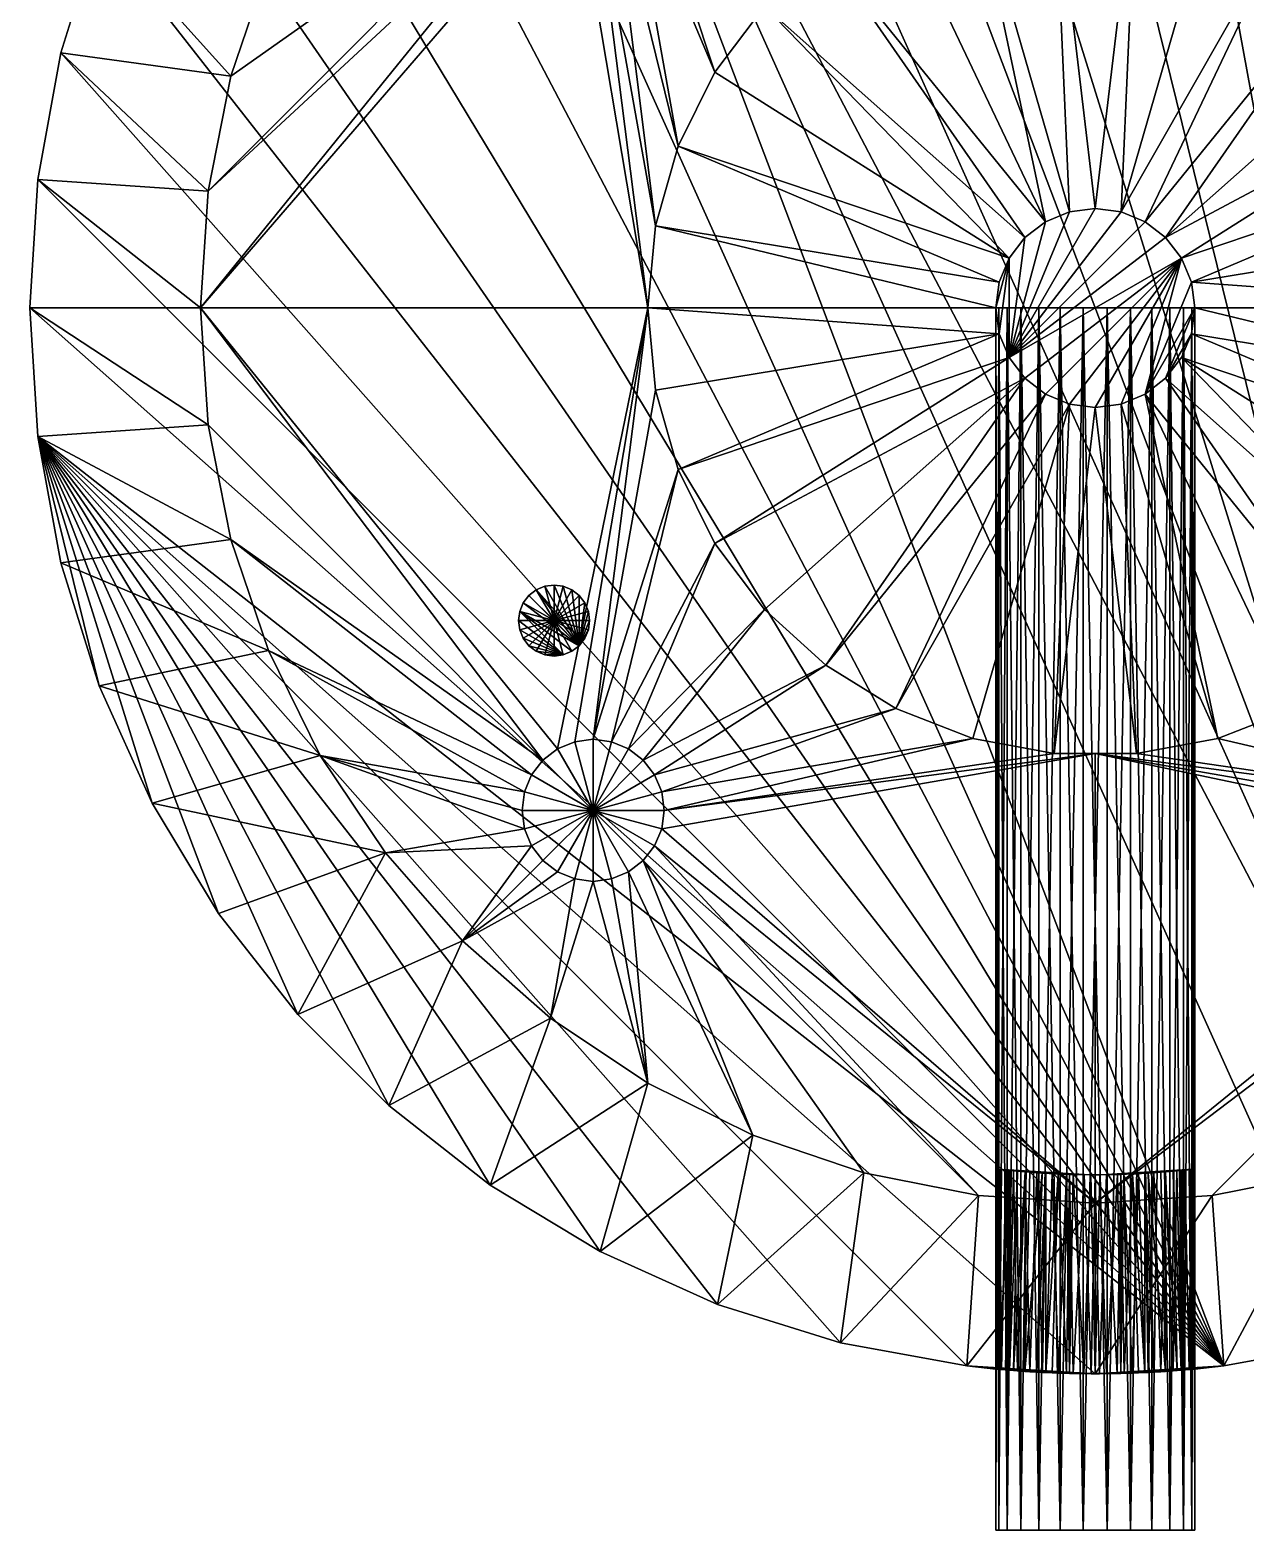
# Model space of a CAD drawing. Header units: inches. Extents: x -9200 to 7100, y -43 to 7100.
# Drawn here: x -37.5 to 5.3, y -43 to 9.8 of the extents above; entities that cross this region are included whole.
import ezdxf

# ---------------------------------------------------------------- set-up
doc = ezdxf.new("R2010")
doc.units = ezdxf.units.IN
doc.header["$MEASUREMENT"] = 0
doc.layers.get('0').update_dxf_attribs({"true_color": 0x551cb1})

msp = doc.modelspace()

# ---------------------------------------------------------------- meshes
at = {"color": 254, "true_color": 0xcccccc}
mesh = msp.add_polyface(dxfattribs=at)
corners = [(3.031, 1.75, 72), (2.475, 2.475, 72), (-3.031, -1.75, 72), (1.75, 3.031, 72), (3.5, 0, 72), (3.5, 0, 76), (3.381, 0.906, 76), (3.381, 0.906, 72), (3.031, 1.75, 76), (2.475, 2.475, 76), (1.75, 3.031, 76), (0.906, 3.381, 76), (0.906, 3.381, 72), (0, 3.5, 76), (0, 3.5, 72), (1.453, 15.683, 76), (14.686, 5.69, 76), (13.391, 8.291, 76), (11.639, 10.611, 76), (9.491, 12.569, 76), (7.02, 14.099, 76), (4.31, 15.149, 76), (15.75, 0, 76), (15.482, 2.894, 76), (15.482, 2.894, 82), (14.686, 5.69, 82), (13.391, 8.291, 82), (11.639, 10.611, 82), (9.491, 12.569, 82), (7.02, 14.099, 82), (4.31, 15.149, 82), (15.513, 16.428, 82), (15.91, 15.91, 82), (16.428, 15.513, 82), (17.031, 15.263, 82), (13.298, -35.063, 47.5), (0, 37.5, 47.5), (4.52, 37.227, 47.5), (-4.52, 37.227, 47.5), (8.974, 36.41, 47.5), (13.298, 35.063, 47.5), (17.427, 33.205, 47.5), (-0.422, 0, 65.974), (0.422, 0, 65.974), (1.241, 0, 59.227), (-1.241, 0, 65.773), (0.422, 0, 59.026)]
mesh.append_faces([[corners[k] for k in face] for face in [(0, 1, 2), (2, 1, 3), (4, 5, 6), (4, 6, 7), (7, 6, 8), (7, 8, 0), (0, 8, 9), (0, 9, 1), (1, 9, 10), (1, 10, 3), (3, 10, 11), (3, 11, 12), (12, 11, 13), (12, 13, 14), (11, 15, 13), (6, 16, 8), (8, 16, 17), (8, 17, 9), (17, 18, 9), (9, 18, 19), (9, 19, 10), (10, 19, 20), (10, 20, 11), (11, 20, 21), (11, 21, 15), (5, 22, 6), (6, 22, 23), (6, 23, 16), (22, 24, 23), (23, 24, 25), (23, 25, 16), (16, 25, 26), (16, 26, 17), (17, 26, 27), (17, 27, 18), (18, 27, 28), (18, 28, 19), (19, 28, 29), (19, 29, 20), (20, 29, 30), (31, 29, 28), (32, 28, 27), (32, 27, 33), (33, 27, 26), (34, 26, 25), (35, 36, 37), (35, 38, 36), (37, 39, 35), (35, 39, 40), (35, 40, 41), (42, 43, 44), (45, 44, 46)]], dxfattribs={"color": 254})
mesh = msp.add_polyface(dxfattribs=at)
corners = [(-3.031, -1.75, 72), (1.75, 3.031, 72), (0.906, 3.381, 72), (0, 3.5, 72), (-0.906, 3.381, 72), (-1.75, 3.031, 72), (-2.475, 2.475, 72), (0, 3.5, 76), (-0.906, 3.381, 76), (-1.75, 3.031, 76), (-2.475, 2.475, 76), (-3.031, 1.75, 76), (-3.031, 1.75, 72), (-3.381, 0.906, 76), (-3.381, 0.906, 72), (-14.686, 5.69, 76), (-15.482, 2.894, 76), (-3.5, 0, 76), (-15.75, 0, 76), (1.453, 15.683, 76), (-1.453, 15.683, 76), (-4.31, 15.149, 76), (-7.02, 14.099, 76), (-9.491, 12.569, 76), (-11.639, 10.611, 76), (-13.391, 8.291, 76), (-7.02, 14.099, 82), (-9.491, 12.569, 82), (-11.639, 10.611, 82), (-13.391, 8.291, 82), (-14.686, 5.69, 82), (-15.482, 2.894, 82), (-16.428, 15.513, 82), (-15.91, 15.91, 82), (-15.513, 16.428, 82), (-15.263, 17.031, 82), (-13.298, 35.063, 47.5), (13.298, -35.063, 47.5), (-17.427, 33.205, 47.5), (-21.302, 30.862, 47.5), (-8.974, 36.41, 47.5), (-4.52, 37.227, 47.5), (4.52, -37.227, 47.5), (-24.867, 28.069, 47.5)]
mesh.append_faces([[corners[k] for k in face] for face in [(0, 1, 2), (2, 3, 0), (0, 3, 4), (0, 4, 5), (5, 6, 0), (3, 7, 8), (3, 8, 4), (4, 8, 9), (4, 9, 5), (5, 9, 10), (5, 10, 6), (6, 10, 11), (6, 11, 12), (12, 11, 13), (12, 13, 14), (11, 15, 13), (13, 15, 16), (13, 16, 17), (17, 16, 18), (7, 19, 20), (7, 20, 8), (8, 20, 21), (8, 21, 9), (21, 22, 9), (9, 22, 23), (9, 23, 10), (10, 23, 24), (10, 24, 11), (11, 24, 25), (11, 25, 15), (21, 26, 22), (22, 26, 27), (22, 27, 23), (23, 27, 28), (23, 28, 24), (24, 28, 29), (24, 29, 25), (25, 29, 30), (25, 30, 15), (15, 30, 31), (15, 31, 16), (32, 30, 29), (32, 29, 33), (33, 29, 28), (33, 28, 34), (34, 28, 27), (35, 27, 26), (36, 37, 38), (38, 37, 39), (36, 40, 37), (37, 40, 41), (39, 42, 43)]], dxfattribs={"color": 254})
mesh = msp.add_polyface(dxfattribs=at)
corners = [(-7.02, -14.099, 76), (-4.31, -15.149, 76), (-0.906, -3.381, 76), (-1.453, -15.683, 76), (-11.639, -10.611, 76), (-11.639, -10.611, 82), (-9.491, -12.569, 82), (-9.491, -12.569, 76), (-7.02, -14.099, 82), (-4.31, -15.149, 82), (-1.453, -15.683, 82), (0, -15.683, 82), (-12.055, -29.102, 82), (-8.153, -30.427, 82), (-15.91, -19.445, 82), (-4.112, -31.231, 82), (-15.513, -18.928, 82), (0, -31.5, 82), (-15.263, -18.325, 82), (-15.178, -17.678, 82), (-15.263, -17.031, 82), (-15.513, -16.428, 82), (-15.91, -15.91, 82), (-15.75, -27.28, 82), (-12.055, -29.102, 75), (4.52, -37.227, 47.5), (0, -37.5, 47.5), (-37.227, -4.52, 47.5), (-21.302, 30.862, 47.5), (8.974, -36.41, 47.5), (-3.398, -43, 63.338), (-3.5, 0, 62.5), (-3.5, -43, 62.5), (-3.398, 0, 61.662), (-3.398, -43, 61.662), (-3.099, 0, 60.873), (-3.099, -43, 60.873), (-2.62, 0, 60.179), (-2.62, -43, 60.179), (-1.988, 0, 59.62), (-1.988, -43, 59.62), (-1.241, 0, 59.227), (-1.241, -43, 59.227), (-0.422, 0, 59.026), (-0.422, -43, 59.026), (0.422, 0, 59.026), (-0.422, -43, 65.974), (-0.422, 0, 65.974), (-1.241, 0, 65.773), (-1.241, -43, 65.773), (-1.988, 0, 65.38), (-1.988, -43, 65.38), (-2.62, 0, 64.821), (-2.62, -43, 64.821), (-3.099, 0, 64.127), (-3.099, -43, 64.127), (-3.398, 0, 63.338)]
mesh.append_faces([[corners[k] for k in face] for face in [(0, 1, 2), (2, 1, 3), (4, 5, 6), (4, 6, 7), (7, 6, 8), (7, 8, 0), (0, 8, 9), (0, 9, 1), (1, 9, 10), (1, 10, 3), (3, 10, 11), (12, 13, 14), (14, 13, 15), (14, 15, 16), (16, 15, 17), (16, 17, 18), (18, 17, 11), (18, 11, 19), (11, 10, 19), (19, 10, 9), (19, 9, 20), (20, 9, 8), (20, 8, 21), (21, 8, 6), (21, 6, 22), (22, 6, 5), (23, 24, 12), (25, 26, 27), (28, 29, 25), (30, 31, 32), (32, 31, 33), (32, 33, 34), (34, 33, 35), (34, 35, 36), (36, 35, 37), (36, 37, 38), (38, 37, 39), (38, 39, 40), (40, 39, 41), (42, 41, 43), (44, 43, 45), (46, 47, 48), (46, 48, 49), (49, 48, 50), (49, 50, 51), (51, 50, 52), (51, 52, 53), (53, 52, 54), (53, 54, 55), (55, 54, 56), (55, 56, 30), (30, 56, 31)]], dxfattribs={"color": 254})
mesh = msp.add_polyface(dxfattribs=at)
corners = [(0, -3.5, 76), (-1.453, -15.683, 76), (1.453, -15.683, 76), (0.906, -3.381, 76), (4.31, -15.149, 76), (1.75, -3.031, 76), (7.02, -14.099, 76), (0, -15.683, 82), (1.453, -15.683, 82), (4.31, -15.149, 82), (7.02, -14.099, 82), (9.491, -12.569, 82), (9.491, -12.569, 76), (11.639, -10.611, 82), (15.91, -19.445, 82), (15.513, -18.928, 82), (0, -31.5, 82), (8.153, -30.427, 82), (4.112, -31.231, 82), (15.263, -18.325, 82), (15.178, -17.678, 82), (15.263, -17.031, 82), (3.478, -30.301, 62.11), (3.5, -30.299, 62.5), (0.197, -30.499, 62.507), (8.153, -30.427, 75), (12.055, -29.102, 75), (12.055, -29.102, 82), (13.298, -35.063, 47.5), (8.974, -36.41, 47.5), (-21.302, 30.862, 47.5), (-0.422, -43, 59.026), (0.422, 0, 59.026), (0.422, -43, 59.026), (1.241, 0, 59.227), (1.241, -43, 59.227), (1.988, 0, 59.62), (1.988, -43, 59.62), (2.62, 0, 60.179), (2.62, -43, 60.179), (3.099, 0, 60.873), (3.099, -43, 60.873), (3.398, 0, 61.662), (3.398, -43, 61.662), (3.5, 0, 62.5), (3.5, -43, 62.5), (3.398, 0, 63.338), (3.398, -43, 63.338), (3.099, 0, 64.127), (3.099, -43, 64.127), (2.62, 0, 64.821), (2.62, -43, 64.821), (1.988, 0, 65.38), (1.988, -43, 65.38), (1.241, 0, 65.773), (1.241, -43, 65.773), (0.422, 0, 65.974), (0.422, -43, 65.974), (-0.422, 0, 65.974)]
mesh.append_faces([[corners[k] for k in face] for face in [(0, 1, 2), (3, 2, 4), (5, 4, 6), (1, 7, 2), (7, 8, 2), (2, 8, 9), (2, 9, 4), (4, 9, 10), (4, 10, 6), (6, 10, 11), (6, 11, 12), (12, 11, 13), (14, 15, 16), (16, 15, 7), (17, 14, 18), (18, 14, 16), (15, 19, 7), (7, 19, 20), (7, 20, 8), (21, 11, 10), (20, 10, 9), (20, 9, 8), (22, 23, 24), (17, 25, 26), (17, 26, 27), (28, 29, 30), (31, 32, 33), (33, 32, 34), (33, 34, 35), (35, 34, 36), (35, 36, 37), (37, 36, 38), (37, 38, 39), (39, 38, 40), (39, 40, 41), (41, 40, 42), (41, 42, 43), (43, 42, 44), (43, 44, 45), (45, 44, 46), (45, 46, 47), (47, 46, 48), (47, 48, 49), (49, 48, 50), (49, 50, 51), (51, 50, 52), (51, 52, 53), (53, 52, 54), (53, 54, 55), (55, 54, 56), (55, 56, 57), (57, 56, 58)]], dxfattribs={"color": 254})
mesh = msp.add_polyface(dxfattribs=at)
corners = [(-15.482, 2.894, 76), (-15.482, 2.894, 82), (-15.75, 0, 82), (-15.75, 0, 76), (-15.482, -2.894, 82), (-31.5, 0, 82), (-18.928, -15.513, 82), (-19.843, 16.428, 82), (-27.28, 15.75, 82), (-29.102, 12.055, 82), (-19.445, 15.91, 82), (-30.427, 8.153, 82), (-31.231, 4.112, 82), (-18.928, 15.513, 82), (-18.325, 15.263, 82), (-17.678, 15.178, 82), (-17.031, 15.263, 82), (-14.686, 5.69, 82), (-16.428, 15.513, 82), (-27.28, 15.75, 75), (-29.102, 12.055, 75), (-30.427, 8.153, 75), (-31.231, 4.112, 75), (-31.5, 0, 75), (-31.231, -4.112, 75), (-31.231, -4.112, 82), (-30.427, -8.153, 75), (-33.205, 17.427, 75), (-35.063, 13.298, 75), (-36.41, 8.974, 75), (-37.227, 4.52, 75), (-37.5, 0, 75), (-37.227, -4.52, 75), (-35.063, 13.298, 47.5), (-36.41, 8.974, 47.5), (-37.227, 4.52, 47.5), (-37.5, 0, 47.5), (-37.227, -4.52, 47.5), (4.52, -37.227, 47.5), (-33.205, 17.427, 47.5), (-30.862, 21.302, 47.5), (-28.069, 24.867, 47.5), (-24.867, 28.069, 47.5)]
mesh.append_faces([[corners[k] for k in face] for face in [(0, 1, 2), (0, 2, 3), (3, 2, 4), (5, 6, 2), (7, 8, 9), (7, 9, 10), (9, 11, 10), (10, 11, 12), (10, 12, 13), (13, 12, 5), (13, 5, 14), (14, 5, 2), (14, 2, 15), (15, 2, 1), (15, 1, 16), (16, 1, 17), (16, 17, 18), (8, 19, 20), (8, 20, 9), (9, 20, 21), (9, 21, 11), (11, 21, 22), (11, 22, 12), (12, 22, 23), (12, 23, 5), (5, 23, 24), (5, 24, 25), (25, 24, 26), (20, 27, 28), (20, 28, 21), (21, 28, 29), (21, 29, 22), (22, 29, 30), (22, 30, 23), (23, 30, 31), (23, 31, 24), (24, 31, 32), (24, 32, 26), (27, 33, 28), (28, 33, 34), (28, 34, 29), (29, 34, 35), (29, 35, 30), (30, 35, 36), (30, 36, 31), (31, 36, 37), (31, 37, 32), (38, 34, 33), (33, 39, 38), (38, 39, 40), (38, 40, 41), (42, 38, 41)]], dxfattribs={"color": 254})
mesh = msp.add_polyface(dxfattribs=at)
corners = [(-19.445, -15.91, 82), (-18.928, -15.513, 82), (-31.5, 0, 82), (-15.75, 0, 82), (-18.325, -15.263, 82), (-17.678, -15.178, 82), (-30.427, -8.153, 82), (-31.231, -4.112, 82), (-14.686, -5.69, 82), (-15.482, -2.894, 82), (-30.427, -8.153, 75), (-29.102, -12.055, 75), (-37.227, -4.52, 75), (-36.41, -8.974, 75), (-37.227, -4.52, 47.5), (-36.41, -8.974, 47.5), (-35.063, -13.298, 47.5), (4.52, -37.227, 47.5), (-37.227, 4.52, 47.5), (-36.41, 8.974, 47.5), (-19.053, -11, 81.251), (-19.678, -9.917, 80.5), (-19.376, -9.793, 80.5), (-19.936, -10.116, 80.5), (-20.135, -10.375, 80.5), (-18.729, -9.793, 80.5), (-18.428, -9.917, 80.5), (-19.053, -9.75, 80.5), (-17.97, -10.375, 80.5), (-17.845, -10.676, 80.5), (-18.169, -10.116, 80.5), (-19.376, -9.793, 72), (-19.678, -9.917, 72), (-18.169, -11.884, 72), (-19.936, -10.116, 72), (-18.169, -10.116, 72), (-18.428, -9.917, 72), (-18.729, -9.793, 72), (-19.053, -9.75, 72), (-20.26, -10.676, 80.5), (-20.26, -10.676, 72), (-20.135, -10.375, 72), (-17.97, -10.375, 72), (-17.845, -10.676, 72)]
mesh.append_faces([[corners[k] for k in face] for face in [(0, 1, 2), (3, 1, 4), (3, 4, 5), (6, 0, 7), (7, 0, 2), (5, 8, 9), (5, 9, 3), (7, 10, 6), (6, 10, 11), (10, 12, 13), (10, 13, 11), (12, 14, 15), (12, 15, 13), (13, 15, 16), (17, 18, 19), (14, 16, 15), (20, 21, 22), (23, 21, 20), (24, 23, 20), (20, 25, 26), (27, 25, 20), (22, 27, 20), (20, 28, 29), (30, 28, 20), (26, 30, 20), (31, 32, 33), (33, 32, 34), (33, 35, 36), (36, 37, 33), (33, 37, 38), (33, 38, 31), (39, 40, 41), (39, 41, 24), (24, 41, 34), (24, 34, 23), (23, 34, 32), (23, 32, 21), (21, 32, 31), (21, 31, 22), (22, 31, 38), (22, 38, 27), (27, 38, 37), (27, 37, 25), (25, 37, 36), (25, 36, 26), (26, 36, 35), (26, 35, 30), (30, 35, 42), (30, 42, 28), (28, 42, 43), (28, 43, 29)]], dxfattribs={"color": 254})
mesh = msp.add_polyface(dxfattribs=at)
corners = [(-27.28, -15.75, 82), (-20.092, -17.031, 82), (-29.102, -12.055, 82), (-19.843, -16.428, 82), (-30.427, -8.153, 82), (-19.445, -15.91, 82), (-29.102, -12.055, 75), (-27.28, -15.75, 75), (-36.41, -8.974, 75), (-35.063, -13.298, 75), (-33.205, -17.427, 75), (-35.063, -13.298, 47.5), (-33.205, -17.427, 47.5), (4.52, -37.227, 47.5), (-37.227, -4.52, 47.5), (-37.5, 0, 47.5), (-37.227, 4.52, 47.5), (-30.862, -21.302, 47.5), (-19.053, -11, 81.251), (-19.376, -12.207, 80.5), (-19.678, -12.083, 80.5), (-19.053, -12.25, 80.5), (-20.135, -11.625, 80.5), (-20.26, -11.324, 80.5), (-19.936, -11.884, 80.5), (-20.26, -10.676, 80.5), (-20.135, -10.375, 80.5), (-20.303, -11, 80.5), (-20.135, -10.375, 72), (-20.26, -10.676, 72), (-18.169, -11.884, 72), (-19.936, -10.116, 72), (-20.303, -11, 72), (-18.729, -12.207, 72), (-18.428, -12.083, 72), (-20.26, -11.324, 72), (-20.135, -11.625, 72), (-19.936, -11.884, 72), (-19.678, -12.083, 72), (-19.376, -12.207, 72), (-18.928, -15.513, 74), (-19.445, -15.91, 74), (-19.843, -16.428, 74), (-19.053, -12.25, 72)]
mesh.append_faces([[corners[k] for k in face] for face in [(0, 1, 2), (2, 1, 3), (2, 3, 4), (4, 3, 5), (4, 6, 2), (2, 6, 7), (2, 7, 0), (6, 8, 9), (6, 9, 7), (7, 9, 10), (8, 11, 9), (9, 11, 12), (9, 12, 10), (13, 14, 15), (15, 16, 13), (17, 12, 14), (14, 12, 11), (18, 19, 20), (21, 19, 18), (18, 22, 23), (24, 22, 18), (20, 24, 18), (18, 25, 26), (27, 25, 18), (23, 27, 18), (28, 29, 30), (30, 31, 28), (32, 33, 29), (29, 33, 34), (32, 35, 33), (33, 35, 36), (33, 36, 37), (37, 38, 33), (33, 38, 39), (40, 5, 41), (41, 5, 3), (41, 3, 42), (42, 3, 1), (21, 43, 39), (21, 39, 19), (19, 39, 38), (19, 38, 20), (20, 38, 37), (20, 37, 24), (24, 37, 36), (24, 36, 22), (22, 36, 35), (22, 35, 23), (23, 35, 32), (23, 32, 27), (27, 32, 29), (27, 29, 25)]], dxfattribs={"color": 254})
mesh = msp.add_polyface(dxfattribs=at)
corners = [(-3.031, -1.75, 72), (-2.475, -2.475, 72), (3.031, 1.75, 72), (-1.75, -3.031, 72), (-3.031, 1.75, 72), (-3.381, 0.906, 72), (-3.5, 0, 72), (-2.475, 2.475, 72), (-3.381, -0.906, 72), (-3.5, 0, 76), (-3.381, -0.906, 76), (-3.031, -1.75, 76), (-2.475, -2.475, 76), (-1.75, -3.031, 76), (-0.906, -3.381, 76), (-0.906, -3.381, 72), (0, -3.5, 76), (0, -3.5, 72), (-3.381, 0.906, 76), (-15.75, 0, 76), (-9.491, -12.569, 76), (-7.02, -14.099, 76), (-1.453, -15.683, 76), (-15.482, -2.894, 76), (-14.686, -5.69, 76), (-13.391, -8.291, 76), (-11.639, -10.611, 76), (-15.482, -2.894, 82), (-14.686, -5.69, 82), (-13.391, -8.291, 82), (-11.639, -10.611, 82), (-17.031, -15.263, 82), (-0.422, 0, 59.026), (-1.241, 0, 59.227), (-1.241, 0, 65.773), (-0.422, 0, 65.974), (1.241, 0, 59.227), (0.422, 0, 59.026), (-1.988, 0, 59.62), (-2.62, 0, 64.821), (-1.988, 0, 65.38), (-3.5, 0, 62.5), (-3.398, 0, 63.338), (-3.398, 0, 61.662), (-3.099, 0, 60.873), (-2.62, 0, 60.179), (-3.099, 0, 64.127)]
mesh.append_faces([[corners[k] for k in face] for face in [(0, 1, 2), (2, 1, 3), (4, 5, 6), (0, 7, 4), (0, 4, 8), (8, 4, 6), (5, 9, 6), (6, 9, 10), (6, 10, 8), (8, 10, 11), (8, 11, 0), (0, 11, 12), (0, 12, 1), (1, 12, 13), (1, 13, 3), (3, 13, 14), (3, 14, 15), (15, 14, 16), (15, 16, 17), (5, 18, 9), (9, 19, 10), (12, 20, 13), (13, 20, 21), (13, 21, 14), (14, 22, 16), (19, 23, 10), (10, 23, 24), (10, 24, 11), (11, 24, 25), (11, 25, 12), (12, 25, 26), (12, 26, 20), (19, 27, 23), (23, 27, 28), (23, 28, 24), (24, 28, 29), (24, 29, 25), (25, 29, 30), (25, 30, 26), (31, 29, 28), (32, 33, 34), (35, 36, 34), (34, 37, 32), (38, 39, 33), (33, 39, 40), (33, 40, 34), (41, 42, 43), (43, 42, 44), (38, 45, 39), (39, 45, 44), (39, 44, 46), (46, 44, 42)]], dxfattribs={"color": 254})
mesh = msp.add_polyface(dxfattribs=at)
corners = [(3.031, 1.75, 72), (-1.75, -3.031, 72), (-0.906, -3.381, 72), (0, -3.5, 72), (0.906, -3.381, 72), (1.75, -3.031, 72), (3.031, -1.75, 72), (3.381, -0.906, 72), (2.475, -2.475, 72), (3.5, 0, 72), (3.381, 0.906, 72), (0, -3.5, 76), (0.906, -3.381, 76), (1.75, -3.031, 76), (2.475, -2.475, 76), (3.031, -1.75, 76), (3.381, -0.906, 76), (3.5, 0, 76), (14.686, -5.69, 76), (15.482, -2.894, 76), (15.75, 0, 76), (9.491, -12.569, 76), (11.639, -10.611, 76), (13.391, -8.291, 76), (1.453, -15.683, 76), (4.31, -15.149, 76), (7.02, -14.099, 76), (11.639, -10.611, 82), (13.391, -8.291, 82), (14.686, -5.69, 82), (15.482, -2.894, 82), (15.75, 0, 82), (16.428, -15.513, 82), (0.422, 0, 65.974), (1.241, 0, 65.773), (1.241, 0, 59.227), (1.988, 0, 65.38), (2.62, 0, 64.821), (3.099, 0, 64.127), (3.398, 0, 63.338), (1.988, 0, 59.62), (3.398, 0, 61.662), (3.099, 0, 60.873), (2.62, 0, 60.179), (3.5, 0, 62.5)]
mesh.append_faces([[corners[k] for k in face] for face in [(0, 1, 2), (2, 3, 0), (0, 3, 4), (0, 4, 5), (6, 7, 8), (8, 7, 9), (8, 9, 5), (5, 9, 10), (5, 10, 0), (3, 11, 12), (3, 12, 4), (4, 12, 13), (4, 13, 5), (5, 13, 14), (5, 14, 8), (8, 14, 15), (8, 15, 6), (6, 15, 16), (6, 16, 7), (7, 16, 17), (7, 17, 9), (15, 18, 16), (16, 18, 19), (16, 19, 17), (17, 19, 20), (13, 21, 14), (14, 21, 22), (14, 22, 15), (15, 22, 23), (15, 23, 18), (11, 24, 12), (12, 25, 13), (13, 26, 21), (22, 27, 28), (22, 28, 23), (23, 28, 29), (23, 29, 18), (18, 29, 30), (18, 30, 19), (19, 30, 31), (32, 29, 28), (33, 34, 35), (35, 34, 36), (35, 36, 37), (37, 38, 35), (35, 38, 39), (35, 39, 40), (41, 42, 43), (40, 39, 43), (43, 39, 44), (43, 44, 41)]], dxfattribs={"color": 254})
mesh = msp.add_polyface(dxfattribs=at)
corners = [(-1.743, -30.449, 65.519), (-0.197, -30.499, 62.493), (-1.516, -30.462, 65.655), (-1.01, -30.483, 65.851), (-2.057, -30.431, 65.332), (-2.47, -30.4, 64.979), (-2.474, -30.399, 64.975), (-2.875, -30.364, 64.496), (-3.022, -30.35, 64.245), (-3.152, -30.337, 64.021), (-3.373, -30.313, 63.433), (-3.379, -30.312, 63.405), (-3.478, -30.301, 62.89), (-3.5, -30.299, 62.5), (-3.444, -30.305, 61.874), (-3.37, -30.313, 61.597), (-3.304, -30.32, 61.346), (-3.044, -30.348, 60.772), (-3.03, -30.349, 60.751), (-2.74, -30.377, 60.322), (-2.465, -30.399, 60.034), (-2.304, -30.413, 59.866), (-1.865, -30.443, 59.539), (-1.746, -30.449, 59.477), (-1.305, -30.472, 59.252), (-0.903, -30.486, 59.127), (-0.777, -30.49, 59.087), (-0.155, -30.5, 59.003), (0, -30.499, 65.991), (-0.394, -30.497, 65.978), (-0.904, -30.486, 65.873), (0, -30.499, 59.009), (0, -30.499, 59.009), (-12.055, -29.102, 82), (-12.055, -29.102, 75), (-8.153, -30.427, 75), (-8.153, -30.427, 82), (-4.112, -31.231, 75), (-4.112, -31.231, 82), (0, -31.5, 75), (0, -31.5, 82), (-3.03, -37.377, 64.249), (-3.304, -37.354, 63.656), (-3.37, -37.348, 63.403), (-3.443, -37.342, 63.127), (-3.5, -37.336, 62.5), (-3.479, -37.338, 62.117), (-3.379, -37.347, 61.594), (-3.376, -37.348, 61.576), (-3.156, -37.367, 60.986), (-13.298, -35.063, 75), (-1.988, -43, 59.62), (-1.241, 0, 59.227), (-1.241, -43, 59.227), (-0.422, 0, 59.026), (-0.422, -43, 59.026), (0.422, -43, 65.974), (-0.422, 0, 65.974), (-0.422, -43, 65.974)]
mesh.append_faces([[corners[k] for k in face] for face in [(0, 1, 2), (2, 1, 3), (0, 4, 1), (1, 4, 5), (1, 5, 6), (6, 7, 1), (1, 7, 8), (1, 8, 9), (9, 10, 1), (1, 10, 11), (1, 11, 12), (12, 13, 1), (1, 13, 14), (1, 14, 15), (15, 16, 1), (1, 16, 17), (1, 17, 18), (18, 19, 1), (1, 19, 20), (1, 20, 21), (21, 22, 1), (1, 22, 23), (1, 23, 24), (24, 25, 1), (1, 25, 26), (1, 26, 27), (28, 29, 1), (1, 29, 30), (1, 30, 3), (31, 28, 1), (31, 1, 32), (32, 1, 27), (33, 34, 35), (33, 35, 36), (36, 35, 37), (36, 37, 38), (38, 37, 39), (38, 39, 40), (8, 41, 9), (9, 42, 10), (10, 43, 11), (11, 44, 12), (12, 45, 13), (13, 45, 14), (14, 46, 15), (15, 47, 16), (16, 48, 17), (17, 49, 18), (34, 50, 35), (51, 52, 53), (53, 54, 55), (56, 57, 58)]], dxfattribs={"color": 254})
mesh = msp.add_polyface(dxfattribs=at)
corners = [(-17.678, -17.678, 72.498), (-20.092, -18.325, 74), (-19.843, -18.928, 74), (-20.178, -17.678, 74), (-19.843, -16.428, 74), (-20.092, -17.031, 74), (-18.928, -19.843, 82), (-19.445, -19.445, 82), (-22.274, -22.274, 82), (-19.843, -18.928, 82), (-24.991, -19.176, 82), (-20.092, -18.325, 82), (-27.28, -15.75, 82), (-18.325, -20.092, 82), (-19.176, -24.991, 82), (-20.178, -17.678, 82), (-20.092, -17.031, 82), (-27.28, -15.75, 75), (-24.991, -19.176, 75), (-22.274, -22.274, 75), (-19.176, -24.991, 75), (-33.205, -17.427, 75), (-30.862, -21.302, 75), (-28.069, -24.867, 75), (-24.867, -28.069, 75), (-21.302, -30.862, 75), (-33.205, -17.427, 47.5), (-30.862, -21.302, 47.5), (-28.069, -24.867, 47.5), (-24.867, -28.069, 47.5), (-21.302, -30.862, 47.5), (-17.427, -33.205, 47.5), (-8.974, -36.41, 47.5), (-13.298, -35.063, 47.5), (-37.227, -4.52, 47.5), (-19.445, -19.445, 74)]
mesh.append_faces([[corners[k] for k in face] for face in [(0, 1, 2), (3, 1, 0), (0, 4, 5), (5, 3, 0), (6, 7, 8), (8, 7, 9), (8, 9, 10), (10, 9, 11), (10, 11, 12), (6, 8, 13), (13, 8, 14), (11, 15, 12), (12, 15, 16), (12, 17, 18), (12, 18, 10), (10, 18, 19), (10, 19, 8), (8, 19, 20), (8, 20, 14), (17, 21, 18), (21, 22, 18), (18, 22, 23), (18, 23, 19), (19, 23, 24), (19, 24, 20), (20, 24, 25), (21, 26, 27), (21, 27, 22), (22, 27, 28), (22, 28, 23), (23, 28, 29), (23, 29, 24), (24, 29, 30), (24, 30, 25), (25, 30, 31), (32, 33, 34), (34, 33, 31), (34, 31, 30), (30, 29, 34), (34, 29, 28), (34, 28, 27), (5, 15, 3), (3, 15, 11), (3, 11, 1), (1, 11, 9), (1, 9, 2), (2, 9, 7), (2, 7, 35), (35, 7, 6), (4, 16, 5), (5, 16, 15)]], dxfattribs={"color": 254})
mesh = msp.add_polyface(dxfattribs=at)
corners = [(-17.678, -17.678, 72.498), (-18.928, -19.843, 74), (-18.325, -20.092, 74), (-19.445, -19.445, 74), (-19.843, -18.928, 74), (-17.031, -20.092, 74), (-16.428, -19.843, 74), (-17.678, -20.178, 74), (-15.513, -18.928, 74), (-15.263, -18.325, 74), (-15.91, -19.445, 74), (-15.263, -17.031, 74), (-15.513, -16.428, 74), (-15.178, -17.678, 74), (-15.91, -15.91, 74), (-19.445, -15.91, 74), (-19.843, -16.428, 74), (-18.325, -20.092, 82), (-19.176, -24.991, 82), (-17.678, -20.178, 82), (-15.75, -27.28, 82), (-17.031, -20.092, 82), (-16.428, -19.843, 82), (-12.055, -29.102, 82), (-15.91, -19.445, 82), (-19.176, -24.991, 75), (-15.75, -27.28, 75), (-12.055, -29.102, 75), (-21.302, -30.862, 75), (-17.427, -33.205, 75), (-13.298, -35.063, 75), (-17.427, -33.205, 47.5), (-13.298, -35.063, 47.5), (-37.227, -4.52, 47.5), (0, -37.5, 47.5), (-4.52, -37.227, 47.5), (-8.974, -36.41, 47.5), (-18.928, -19.843, 82), (-15.513, -18.928, 82), (-15.263, -18.325, 82), (-15.178, -17.678, 82), (-15.263, -17.031, 82), (-15.513, -16.428, 82)]
mesh.append_faces([[corners[k] for k in face] for face in [(0, 1, 2), (3, 1, 0), (4, 3, 0), (0, 5, 6), (7, 5, 0), (2, 7, 0), (0, 8, 9), (10, 8, 0), (6, 10, 0), (0, 11, 12), (13, 11, 0), (9, 13, 0), (12, 14, 0), (15, 16, 0), (17, 18, 19), (19, 18, 20), (19, 20, 21), (21, 20, 22), (22, 20, 23), (22, 23, 24), (18, 25, 26), (18, 26, 20), (20, 26, 27), (25, 28, 26), (26, 28, 29), (26, 29, 27), (27, 29, 30), (28, 31, 29), (29, 31, 32), (29, 32, 30), (33, 34, 35), (33, 35, 36), (3, 37, 1), (1, 37, 17), (1, 17, 2), (2, 17, 19), (2, 19, 7), (7, 19, 21), (7, 21, 5), (5, 21, 22), (5, 22, 6), (6, 22, 24), (6, 24, 10), (10, 24, 38), (10, 38, 8), (8, 38, 39), (8, 39, 9), (9, 39, 40), (9, 40, 13), (13, 40, 41), (13, 41, 11), (11, 41, 42)]], dxfattribs={"color": 254})
mesh = msp.add_polyface(dxfattribs=at)
corners = [(-17.678, -17.678, 72.498), (-16.428, -15.513, 74), (-17.031, -15.263, 74), (-15.91, -15.91, 74), (-18.325, -15.263, 74), (-18.928, -15.513, 74), (-17.678, -15.178, 74), (-19.445, -15.91, 74), (-15.91, -15.91, 82), (-11.639, -10.611, 82), (-16.428, -15.513, 82), (-13.391, -8.291, 82), (-17.031, -15.263, 82), (-14.686, -5.69, 82), (-17.678, -15.178, 82), (-19.053, -11, 81.251), (-17.845, -11.324, 80.5), (-17.97, -11.625, 80.5), (-17.803, -11, 80.5), (-18.428, -12.083, 80.5), (-18.729, -12.207, 80.5), (-18.169, -11.884, 80.5), (-19.053, -12.25, 80.5), (-17.845, -10.676, 80.5), (-20.26, -10.676, 72), (-18.428, -12.083, 72), (-18.169, -11.884, 72), (-17.97, -11.625, 72), (-17.845, -11.324, 72), (-17.803, -11, 72), (-17.845, -10.676, 72), (-17.97, -10.375, 72), (-18.169, -10.116, 72), (-18.729, -12.207, 72), (-19.376, -12.207, 72), (-19.053, -12.25, 72), (-15.263, -17.031, 74), (-15.513, -16.428, 82), (-15.513, -16.428, 74), (-18.325, -15.263, 82), (-18.928, -15.513, 82), (-19.445, -15.91, 82)]
mesh.append_faces([[corners[k] for k in face] for face in [(0, 1, 2), (3, 1, 0), (0, 4, 5), (6, 4, 0), (2, 6, 0), (5, 7, 0), (8, 9, 10), (10, 9, 11), (10, 11, 12), (12, 13, 14), (15, 16, 17), (18, 16, 15), (15, 19, 20), (21, 19, 15), (17, 21, 15), (20, 22, 15), (23, 18, 15), (24, 25, 26), (27, 28, 26), (26, 28, 29), (26, 29, 30), (30, 31, 26), (26, 31, 32), (33, 34, 35), (36, 37, 38), (38, 37, 8), (38, 8, 3), (3, 8, 10), (3, 10, 1), (1, 10, 12), (1, 12, 2), (2, 12, 14), (2, 14, 6), (6, 14, 39), (6, 39, 4), (4, 39, 40), (4, 40, 5), (5, 40, 41), (23, 29, 18), (18, 29, 28), (18, 28, 16), (16, 28, 27), (16, 27, 17), (17, 27, 26), (17, 26, 21), (21, 26, 25), (21, 25, 19), (19, 25, 33), (19, 33, 20), (20, 33, 35), (20, 35, 22), (23, 30, 29)]], dxfattribs={"color": 254})
mesh = msp.add_polyface(dxfattribs=at)
corners = [(1.743, -30.449, 59.481), (0.197, -30.499, 62.507), (1.516, -30.462, 59.345), (1.01, -30.483, 59.149), (2.057, -30.431, 59.668), (2.47, -30.4, 60.021), (2.474, -30.399, 60.025), (2.875, -30.364, 60.504), (3.022, -30.35, 60.755), (3.152, -30.337, 60.979), (3.373, -30.313, 61.567), (3.379, -30.312, 61.595), (3.478, -30.301, 62.11), (3.5, -30.299, 62.5), (3.444, -30.305, 63.126), (3.37, -30.313, 63.403), (3.304, -30.32, 63.654), (3.044, -30.348, 64.228), (3.03, -30.349, 64.249), (2.74, -30.377, 64.678), (2.465, -30.399, 64.966), (2.304, -30.413, 65.134), (1.865, -30.443, 65.461), (1.746, -30.449, 65.523), (1.305, -30.472, 65.748), (0.903, -30.486, 65.873), (0.777, -30.49, 65.913), (0.155, -30.5, 65.997), (0, -30.499, 59.009), (0.394, -30.497, 59.022), (0.904, -30.486, 59.127), (0, -30.499, 65.991), (0, -30.499, 65.991), (0, -31.5, 82), (0, -31.5, 75), (4.112, -31.231, 75), (4.112, -31.231, 82), (8.153, -30.427, 75), (8.153, -30.427, 82), (3.479, -37.338, 62.883), (3.379, -37.347, 63.406), (3.376, -37.348, 63.424), (3.156, -37.367, 64.014), (3.022, -37.378, 64.245), (2.88, -37.389, 64.489), (2.475, -37.418, 64.975), (2.302, -37.429, 59.863), (2.737, -37.4, 60.319), (3.03, -37.377, 60.751), (3.304, -37.354, 61.344), (3.37, -37.348, 61.597), (3.443, -37.342, 61.873), (3.5, -37.336, 62.5), (8.974, -36.41, 75), (12.055, -29.102, 75)]
mesh.append_faces([[corners[k] for k in face] for face in [(0, 1, 2), (2, 1, 3), (0, 4, 1), (1, 4, 5), (1, 5, 6), (6, 7, 1), (1, 7, 8), (1, 8, 9), (9, 10, 1), (1, 10, 11), (1, 11, 12), (1, 13, 14), (1, 14, 15), (15, 16, 1), (1, 16, 17), (1, 17, 18), (18, 19, 1), (1, 19, 20), (1, 20, 21), (21, 22, 1), (1, 22, 23), (1, 23, 24), (24, 25, 1), (1, 25, 26), (1, 26, 27), (28, 29, 1), (1, 29, 30), (1, 30, 3), (27, 31, 1), (1, 31, 32), (1, 32, 28), (33, 34, 35), (33, 35, 36), (36, 35, 37), (36, 37, 38), (14, 39, 15), (15, 40, 16), (16, 41, 17), (17, 42, 18), (18, 43, 19), (19, 44, 20), (45, 21, 20), (6, 5, 46), (6, 47, 7), (7, 48, 8), (8, 48, 9), (9, 49, 10), (10, 50, 11), (11, 51, 12), (12, 52, 13), (13, 52, 14), (37, 53, 54)]], dxfattribs={"color": 254})
mesh = msp.add_polyface(dxfattribs=at)
corners = [(-2.474, -30.399, 64.975), (-2.737, -37.4, 64.681), (-2.875, -30.364, 64.496), (-3.03, -37.377, 64.249), (-3.022, -30.35, 64.245), (-3.043, -37.376, 64.229), (-3.152, -30.337, 64.021), (-3.304, -37.354, 63.656), (-3.373, -30.313, 63.433), (-3.37, -37.348, 63.403), (-3.379, -30.312, 63.405), (-3.443, -37.342, 63.127), (-3.478, -30.301, 62.89), (-3.5, -37.336, 62.5), (-3.444, -30.305, 61.874), (-3.479, -37.338, 62.117), (-3.37, -30.313, 61.597), (-3.379, -37.347, 61.594), (-3.304, -30.32, 61.346), (-3.376, -37.348, 61.576), (-3.044, -30.348, 60.772), (-3.156, -37.367, 60.986), (-3.03, -30.349, 60.751), (-3.022, -37.378, 60.755), (-2.74, -30.377, 60.322), (-2.88, -37.389, 60.511), (-2.465, -30.399, 60.034), (-2.476, -37.418, 60.027), (-8.153, -30.427, 75), (-13.298, -35.063, 75), (-8.974, -36.41, 75), (-4.112, -31.231, 75), (-4.52, -37.227, 75), (0, -31.5, 75), (-4.52, -37.227, 47.5), (-1.743, -37.459, 59.481), (-2.063, -37.443, 59.672), (-2.475, -37.418, 60.025), (-2.465, -37.418, 64.966), (-2.302, -37.429, 65.137), (-1.862, -37.454, 65.464), (-1.746, -37.459, 65.523), (-13.298, -35.063, 47.5), (-8.974, -36.41, 47.5), (-3.099, -43, 64.127), (-3.398, -43, 63.338), (-3.099, -43, 60.873), (-3.5, -43, 62.5), (-3.398, -43, 61.662), (-2.62, -43, 64.821), (-2.62, -43, 60.179)]
mesh.append_faces([[corners[k] for k in face] for face in [(0, 1, 2), (2, 1, 3), (2, 3, 4), (3, 5, 6), (6, 5, 7), (8, 7, 9), (10, 9, 11), (12, 11, 13), (14, 13, 15), (16, 15, 17), (18, 17, 19), (20, 19, 21), (22, 21, 23), (22, 23, 24), (24, 23, 25), (24, 25, 26), (26, 25, 27), (28, 29, 30), (28, 30, 31), (31, 30, 32), (31, 32, 33), (34, 35, 36), (36, 37, 34), (34, 37, 27), (34, 27, 25), (25, 23, 34), (34, 23, 21), (34, 21, 19), (19, 17, 34), (34, 17, 15), (34, 15, 13), (32, 11, 9), (9, 7, 32), (32, 7, 5), (32, 5, 3), (3, 1, 32), (32, 1, 38), (32, 38, 39), (39, 40, 32), (32, 40, 41), (29, 42, 43), (29, 43, 30), (30, 43, 34), (30, 34, 32), (32, 34, 13), (32, 13, 11), (44, 45, 46), (46, 45, 47), (46, 47, 48), (44, 46, 49), (49, 46, 50)]], dxfattribs={"color": 254})
mesh = msp.add_polyface(dxfattribs=at)
corners = [(-1.305, -30.472, 59.252), (-1.746, -30.449, 59.477), (-1.743, -37.459, 59.481), (-2.474, -30.399, 64.975), (-2.47, -30.4, 64.979), (-2.302, -37.429, 65.137), (-2.057, -30.431, 65.332), (-1.862, -37.454, 65.464), (-1.743, -30.449, 65.519), (-1.746, -37.459, 65.523), (-1.516, -30.462, 65.655), (-1.301, -37.477, 65.749), (-1.01, -30.483, 65.851), (-0.903, -37.488, 65.873), (-0.904, -30.486, 65.873), (-0.774, -37.492, 65.913), (-0.394, -30.497, 65.978), (-0.151, -37.5, 65.997), (0, -30.499, 65.991), (-2.465, -37.418, 64.966), (-2.737, -37.4, 64.681), (-2.465, -30.399, 60.034), (-2.476, -37.418, 60.027), (-2.475, -37.418, 60.025), (-2.063, -37.443, 59.672), (-1.865, -30.443, 59.539), (-2.304, -30.413, 59.866), (0, -37.499, 59.009), (0, -30.499, 59.009), (-0.155, -30.5, 59.003), (-0.398, -37.498, 59.023), (-0.777, -30.49, 59.087), (-0.904, -37.488, 59.127), (-0.903, -30.486, 59.127), (-1.014, -37.486, 59.15), (-1.522, -37.469, 59.348), (0, -31.5, 75), (-4.52, -37.227, 75), (0, -37.5, 75), (-4.52, -37.227, 47.5), (0, -37.5, 47.5), (0, -37.499, 65.991), (-0.422, -43, 59.026), (0.422, -43, 59.026), (-1.241, -43, 65.773), (1.241, -43, 59.227), (-0.422, -43, 65.974), (-1.988, -43, 59.62), (-1.241, -43, 59.227), (-2.62, -43, 64.821), (-1.988, -43, 65.38), (-2.62, -43, 60.179)]
mesh.append_faces([[corners[k] for k in face] for face in [(0, 1, 2), (3, 4, 5), (5, 4, 6), (5, 6, 7), (7, 6, 8), (7, 8, 9), (9, 8, 10), (9, 10, 11), (11, 10, 12), (11, 12, 13), (13, 12, 14), (13, 14, 15), (15, 14, 16), (15, 16, 17), (17, 16, 18), (5, 19, 3), (3, 19, 20), (21, 22, 23), (2, 1, 24), (24, 1, 25), (24, 25, 23), (23, 25, 26), (23, 26, 21), (27, 28, 29), (27, 29, 30), (30, 29, 31), (30, 31, 32), (32, 31, 33), (32, 33, 34), (34, 33, 0), (34, 0, 35), (35, 0, 2), (36, 37, 38), (34, 39, 32), (32, 39, 40), (32, 40, 30), (30, 40, 27), (34, 35, 39), (39, 35, 2), (37, 9, 11), (11, 13, 37), (37, 13, 15), (37, 15, 38), (38, 15, 17), (38, 17, 41), (42, 43, 44), (44, 45, 46), (47, 48, 49), (42, 44, 48), (48, 44, 50), (48, 50, 49), (49, 51, 47)]], dxfattribs={"color": 254})
mesh = msp.add_polyface(dxfattribs=at)
corners = [(1.305, -30.472, 65.748), (1.746, -30.449, 65.523), (1.743, -37.459, 65.519), (2.063, -37.443, 65.328), (1.865, -30.443, 65.461), (2.475, -37.418, 64.975), (2.304, -30.413, 65.134), (-0.151, -37.5, 65.997), (0, -30.499, 65.991), (0, -37.499, 65.991), (0, -30.499, 65.991), (0, -37.499, 65.991), (0.155, -30.5, 65.997), (0.398, -37.498, 65.977), (0.777, -30.49, 65.913), (0.904, -37.488, 65.873), (0.903, -30.486, 65.873), (1.014, -37.486, 65.85), (1.522, -37.469, 65.652), (2.302, -37.429, 59.863), (2.47, -30.4, 60.021), (2.057, -30.431, 59.668), (1.862, -37.454, 59.536), (1.743, -30.449, 59.481), (1.746, -37.459, 59.477), (1.516, -30.462, 59.345), (1.301, -37.477, 59.251), (1.01, -30.483, 59.149), (0.903, -37.488, 59.127), (0.904, -30.486, 59.127), (0.774, -37.492, 59.087), (0.394, -30.497, 59.022), (0.151, -37.5, 59.003), (0, -30.499, 59.009), (0, -37.499, 59.009), (0, -30.499, 59.009), (0, -37.499, 59.009), (0, -31.5, 75), (0, -37.5, 75), (4.112, -31.231, 75), (0, -37.5, 47.5), (4.52, -37.227, 75), (4.52, -37.227, 47.5), (1.241, -43, 65.773), (0.422, -43, 65.974), (1.241, -43, 59.227), (-1.241, -43, 65.773), (0.422, -43, 59.026), (-0.422, -43, 65.974), (1.988, -43, 59.62), (2.62, -43, 64.821), (1.988, -43, 65.38)]
mesh.append_faces([[corners[k] for k in face] for face in [(0, 1, 2), (2, 1, 3), (3, 1, 4), (3, 4, 5), (5, 4, 6), (7, 8, 9), (9, 8, 10), (9, 10, 11), (11, 10, 12), (11, 12, 13), (13, 12, 14), (13, 14, 15), (15, 14, 16), (15, 16, 17), (17, 16, 0), (17, 0, 18), (18, 0, 2), (19, 20, 21), (19, 21, 22), (22, 21, 23), (22, 23, 24), (24, 23, 25), (24, 25, 26), (26, 25, 27), (26, 27, 28), (28, 27, 29), (28, 29, 30), (30, 29, 31), (30, 31, 32), (32, 31, 33), (32, 33, 34), (34, 33, 35), (34, 35, 36), (37, 38, 39), (34, 36, 40), (9, 11, 38), (17, 41, 15), (15, 41, 38), (15, 38, 13), (13, 38, 11), (26, 28, 42), (42, 28, 30), (42, 30, 40), (40, 30, 32), (40, 32, 34), (43, 44, 45), (46, 47, 45), (48, 45, 44), (49, 50, 45), (45, 50, 51), (45, 51, 43)]], dxfattribs={"color": 254})
mesh = msp.add_polyface(dxfattribs=at)
corners = [(3.5, -37.336, 62.5), (3.479, -37.338, 62.883), (3.444, -30.305, 63.126), (3.37, -30.313, 63.403), (3.379, -37.347, 63.406), (3.304, -30.32, 63.654), (3.376, -37.348, 63.424), (3.044, -30.348, 64.228), (3.156, -37.367, 64.014), (3.03, -30.349, 64.249), (3.022, -37.378, 64.245), (2.74, -30.377, 64.678), (2.88, -37.389, 64.489), (2.465, -30.399, 64.966), (2.476, -37.418, 64.973), (2.475, -37.418, 64.975), (2.302, -37.429, 59.863), (2.465, -37.418, 60.034), (2.474, -30.399, 60.025), (2.737, -37.4, 60.319), (2.875, -30.364, 60.504), (3.03, -37.377, 60.751), (3.043, -37.376, 60.771), (3.152, -30.337, 60.979), (3.304, -37.354, 61.344), (3.373, -30.313, 61.567), (3.37, -37.348, 61.597), (3.379, -30.312, 61.595), (3.443, -37.342, 61.873), (3.478, -30.301, 62.11), (4.112, -31.231, 75), (0, -37.5, 75), (4.52, -37.227, 75), (8.153, -30.427, 75), (8.974, -36.41, 75), (1.014, -37.486, 65.85), (1.522, -37.469, 65.652), (1.743, -37.459, 65.519), (2.063, -37.443, 65.328), (4.52, -37.227, 47.5), (1.862, -37.454, 59.536), (1.746, -37.459, 59.477), (1.301, -37.477, 59.251), (8.974, -36.41, 47.5), (13.298, -35.063, 47.5), (3.099, -43, 64.127), (2.62, -43, 64.821), (2.62, -43, 60.179), (1.988, -43, 59.62), (3.099, -43, 60.873), (3.398, -43, 61.662), (3.5, -43, 62.5), (3.398, -43, 63.338)]
mesh.append_faces([[corners[k] for k in face] for face in [(0, 1, 2), (3, 1, 4), (5, 4, 6), (7, 6, 8), (9, 8, 10), (11, 10, 12), (13, 12, 14), (13, 14, 15), (16, 17, 18), (18, 17, 19), (20, 19, 21), (21, 22, 23), (23, 22, 24), (25, 24, 26), (27, 26, 28), (29, 28, 0), (30, 31, 32), (30, 32, 33), (33, 32, 34), (35, 36, 32), (32, 36, 37), (32, 37, 38), (38, 15, 32), (32, 15, 14), (32, 14, 12), (12, 10, 32), (32, 10, 8), (32, 8, 6), (6, 4, 32), (32, 4, 1), (32, 1, 0), (0, 28, 39), (39, 28, 26), (26, 24, 39), (39, 24, 22), (39, 22, 21), (21, 19, 39), (39, 19, 17), (39, 17, 16), (16, 40, 39), (39, 40, 41), (39, 41, 42), (0, 39, 32), (32, 39, 43), (32, 43, 34), (34, 43, 44), (45, 46, 47), (47, 46, 48), (47, 49, 50), (50, 51, 47), (47, 51, 52), (47, 52, 45)]], dxfattribs={"color": 254})

doc.saveas('drawing.dxf')
